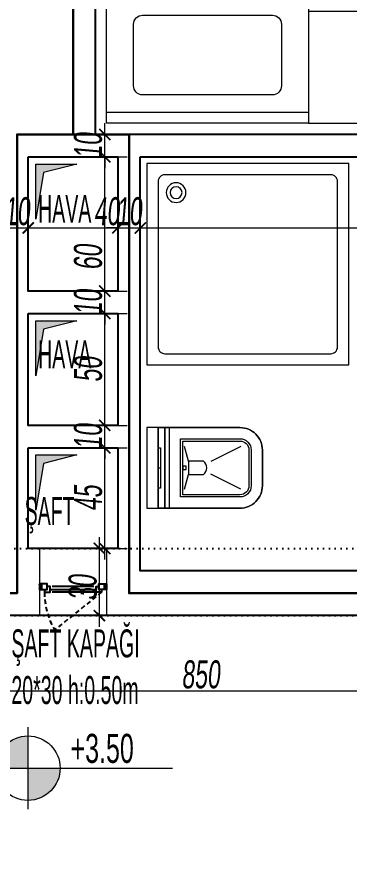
# Model space of a CAD drawing. Header units: millimetres. Extents: x -2145 to 33996, y -835 to 2363.
# Drawn here: x 12564.5 to 12713.1, y 132.7 to 512.1 of the extents above; entities that cross this region are included whole.
import ezdxf

# ---------------------------------------------------------------- set-up
doc = ezdxf.new("R2010")
doc.units = ezdxf.units.MM
for name, pattern in [('DASHDOT', [1, 0.5, -0.25, 0, -0.25]), ('DOT', [0.25, 0, -0.25]), ('KESIK', [0.325, 0.2, -0.125])]:
    doc.linetypes.add(name, pattern=pattern)
for name, color, linetype in [('0 @ 1', 7, 'Continuous'), ('m_doğrama_aluminyum', 105, 'Continuous'), ('NET_KİRİŞ', 253, 'DOT'), ('NET_POZ', 41, 'Continuous')]:
    doc.layers.add(name, color=color, linetype=linetype)
doc.layers.add('ALAN', color=3, linetype='Continuous', lineweight=25, plot=False)
for name, color, linetype, lineweight in [('EMSAL HESAP', 1, 'Continuous', 30), ('MM-TEFRIS', 173, 'Continuous', 5), ('NET_AKS', 251, 'DASHDOT', 9), ('NET_DUVAR', 150, 'Continuous', 18), ('NET_PLAN_KOT', 100, 'Continuous', 0), ('NET_TEFRIS1', 173, 'Continuous', 9), ('NET_ÖLÇÜ İÇ', 54, 'Continuous', 9), ('TEFRIS_TWA', 173, 'Continuous', 9)]:
    doc.layers.add(name, color=color, linetype=linetype, lineweight=lineweight)
doc.layers.add('NET_TEFRIS2 @ 1', color=7, linetype='Continuous', true_color=0xb5b5b5)
doc.layers.add('TEFRIS_YENI_TWA @ 1', color=7, linetype='Continuous', true_color=0xb5b5b5)
doc.styles.add('BODRUM', font='swisscl.ttf', dxfattribs={"width": 0.8, "oblique": 5})
doc.styles.add('DIN', font='arial.ttf', dxfattribs={"width": 0.6})
doc.styles.get("Standard").update_dxf_attribs({"font": 'arial.ttf'})
doc.dimstyles.new('olcu-50', dxfattribs={"dimscale": 0, "dimtxt": 12.5, "dimasz": 5, "dimexe": 10, "dimexo": 10, "dimgap": 1, "dimtad": 1, "dimdec": 1, "dimzin": 12, "dimtxsty": 'BODRUM', "dimblk": 'ARCHTICK', "dimcen": 8, "dimdle": 5, "dimclrd": 256, "dimclre": 256, "dimclrt": 256, "dimadec": 0, "dimazin": 2, "dimtfac": 1, "dimtdec": 1, "dimtix": 1, "dimtmove": 0, "dimatfit": 3, "dimldrblk": 'ARCHTICK', "dimfxl": 15, "dimfxlon": 1, "dimlwd": -1, "dimlwe": -1, "dimarcsym": 0})

# ---------------------------------------------------------------- blocks, each defined once
blk = doc.blocks.new('A$C6CC27A50')
at = {"layer": 'NET_DUVAR', "true_color": 0x939598}
h = blk.add_hatch(color=252, dxfattribs=at)
h.dxf.hatch_style = 1
h.paths.add_polyline_path([(-24.76, 3), (-2.88, 3), (-2.88, 19.23), (-6.27, 6.11)])
at = {"layer": 'NET_DUVAR', "color": 251, "true_color": 0x636466}
for p, q in [((-2.88, 19.23), (-6.27, 6.11)), ((-2.88, 3), (-2.88, 19.23)), ((-6.27, 6.11), (-24.76, 3)), ((-24.76, 3), (-2.88, 3))]:
    blk.add_line(p, q, dxfattribs=at)
blk = doc.blocks.new('*U609')
at = {"layer": 'MM-TEFRIS'}
blk.add_line((30.69, 34.62), (45, 34.62), dxfattribs=at)
for points in [[(-45, 95), (-95, 95), (-95, 45), (-45, 45)], [(45, 95), (45, 90), (-45, 90), (-45, 95)], [(-45, 95), (45, 95), (45, -95), (-45, -95)], [(-45, 95), (45, 95), (45, -95), (-45, -95)], [(45, -95), (45, -90.5), (-45, -90.5), (-45, -95)]]:
    blk.add_lwpolyline(points, close=True, dxfattribs=at)
blk.add_lwpolyline([(-33.02, 78.3, -0.414214), (-29.02, 82.3), (29.02, 82.3, -0.414214), (33.02, 78.3), (33.02, 50.74, -0.414214), (29.02, 46.74), (-29.02, 46.74, -0.414214), (-33.02, 50.74)], format="xyb", close=True, dxfattribs=at)
blk.add_lwpolyline([(30.69, 34.62), (-30, -0.62), (-45, 17.38), (28.74, 34.62), (30.69, 34.62)], dxfattribs=at)
blk = doc.blocks.new('*U535')
at = {"layer": 'TEFRIS_TWA', "linetype": 'Continuous'}
for points in [[(-18, 20.07), (18, 20.07), (18, 25.07), (-18, 25.07)], [(-18, 17.07), (18, 17.07), (18, 20.07), (-18, 20.07)], [(-9, 20.07), (9, 20.07), (9, 19.07), (-9, 19.07)], [(-18, 15.07), (18, 15.07), (18, 17.07), (-18, 17.07)], [(-0.75, 7.57), (0.75, 7.57), (0.75, 9.07), (-0.75, 9.07)]]:
    blk.add_lwpolyline(points, close=True, dxfattribs=at)
for points in [[(-18, 25.07), (-18, -16.43, 0.414214), (-8, -26.43), (8, -26.43, 0.414214), (18, -16.43), (18, 25.07), (18, 25.07), (-18, 25.07)], [(-18, 20.07), (18, 20.07), (18, -16.43, -0.414214), (8, -26.43), (-8, -26.43, -0.414214), (-18, -16.43)], [(-13, 10.07), (13, 10.07), (13, -16.43, -0.414214), (8, -21.43), (-8, -21.43, -0.414214), (-13, -16.43)], [(-12, 9.07), (12, 9.07), (12, -16.43, -0.414214), (8, -20.43), (-8, -20.43, -0.414214), (-12, -16.43)], [(3, -0.1), (3, 6.57), (-3, 6.57), (-3, -0.1, 0.501371)]]:
    blk.add_lwpolyline(points, format="xyb", close=True, dxfattribs=at)
for points in [[(0, 20.07), (0, 19.07)], [(-9.55, 8.39), (-3, 6.57)], [(3, 6.57), (9.55, 8.39)], [(-9.55, -16.74), (-2.84, -3.46)], [(9.55, -16.74), (2.84, -3.46)]]:
    blk.add_lwpolyline(points, dxfattribs=at)
blk = doc.blocks.new('*U610')
at = {"layer": 'NET_TEFRIS1'}
blk.add_lwpolyline([(90, -20), (0, -20), (0, 70), (90, 70)], close=True, dxfattribs=at)
blk.add_lwpolyline([(90, -20), (0, -20), (0, 70), (90, 70)], close=True, dxfattribs=at)
blk.add_lwpolyline([(82, -15), (8, -15, -0.414214), (5, -12), (5, 62, -0.414214), (8, 65), (82, 65, -0.414214), (85, 62), (85, -12, -0.414214)], format="xyb", close=True, dxfattribs=at)
for radius in [4.4, 2.65]:
    blk.add_circle((13, 57), radius, dxfattribs=at)
blk = doc.blocks.new('KOTLAR')
h = blk.add_hatch(color=256)
h.dxf.hatch_style = 1
h.paths.add_polyline_path([(0, 0), (0, 12.96, 0.414214), (-12.96, 0)])
h.paths.add_polyline_path([(0, -12.96, 0.414214), (12.96, 0), (0, 0)])
h.paths.add_polyline_path([(65.51, -11.28), (21.41, -11.28), (21.41, -29.91), (65.51, -29.91)], flags=9)
at = {"extrusion": (2.84e-14, 0.225686, 0.9742)}
for p, q in [((0, 16.54), (0, -16.54)), ((-17.21, 0), (58.08, 0))]:
    blk.add_line(p, q, dxfattribs=at)
blk.add_circle((0, 0), 12.96)
at = {"extrusion": (2.84e-14, 0.225686, 0.9742), "style": 'DIN', "width": 0.6}
for tag, p in [('INCE KOT', (-17.13, -2.07, 0.48)), ('KABA KOT', (-18.31, 14.22, -3.29))]:
    blk.add_attdef(tag, p, '', height=12, rotation=180, dxfattribs=at)
blk = doc.blocks.new('A$Cb9b20b1b')
at = {"layer": 'NET_KİRİŞ', "ltscale": 10}
for p, q in [((161, 180), (-281, 180)), ((161, 150), (-281, 150))]:
    blk.add_line(p, q, dxfattribs=at)
blk = doc.blocks.new('A$C5ec6af74')
at = {"layer": 'NET_AKS', "ltscale": 75}
blk.add_line((1125, 385), (-1195, 385), dxfattribs=at)
blk = doc.blocks.new('_ArchTick')
at = {"color": 0, "linetype": 'ByBlock', "const_width": 0.15}
blk.add_lwpolyline([(-0.5, -0.5), (0.5, 0.5)], dxfattribs=at)
blk = doc.blocks.new('*D1048')
at = {"layer": 'Defpoints', "color": 0, "transparency": 16777216}
for p in [(12619.48, 417.83), (12864.48, 417.83), (12864.48, 417.83)]:
    blk.add_point(p, dxfattribs=at)
at = {"layer": 'NET_ÖLÇÜ İÇ', "transparency": 16777216}
for p, q in [((12619.48, 417.83), (12619.48, 427.83)), ((12864.48, 417.83), (12864.48, 427.83)), ((12614.48, 417.83), (12869.48, 417.83))]:
    blk.add_line(p, q, dxfattribs=at)
at = {"layer": 'NET_ÖLÇÜ İÇ', "transparency": 16777216, "xscale": 5, "yscale": 5, "zscale": 5, "rotation": 180}
blk.add_blockref('_ArchTick', (12619.48, 417.83), dxfattribs=at)
at = {"layer": 'NET_ÖLÇÜ İÇ', "transparency": 16777216, "xscale": 5, "yscale": 5, "zscale": 5}
blk.add_blockref('_ArchTick', (12864.48, 417.83), dxfattribs=at)
at = {"layer": 'NET_ÖLÇÜ İÇ', "transparency": 16777216, "insert": (12741.98, 425.23), "char_height": 12.5, "attachment_point": 5, "style": 'BODRUM'}
blk.add_mtext('245', dxfattribs=at)
blk = doc.blocks.new('*D1065')
at = {"layer": 'Defpoints', "color": 0, "transparency": 16777216}
for p in [(12559.48, 417.83), (12569.48, 417.83), (12569.48, 417.83)]:
    blk.add_point(p, dxfattribs=at)
at = {"layer": 'NET_ÖLÇÜ İÇ', "transparency": 16777216}
for p, q in [((12569.48, 417.83), (12569.48, 427.83)), ((12559.48, 417.83), (12554.48, 417.83)), ((12559.48, 417.83), (12559.48, 407.83)), ((12559.48, 417.83), (12569.48, 417.83)), ((12569.48, 417.83), (12574.48, 417.83))]:
    blk.add_line(p, q, dxfattribs=at)
at = {"layer": 'NET_ÖLÇÜ İÇ', "transparency": 16777216, "xscale": 5, "yscale": 5, "zscale": 5}
blk.add_blockref('_ArchTick', (12559.48, 417.83), dxfattribs=at)
at = {"layer": 'NET_ÖLÇÜ İÇ', "transparency": 16777216, "xscale": 5, "yscale": 5, "zscale": 5, "rotation": 180}
blk.add_blockref('_ArchTick', (12569.48, 417.83), dxfattribs=at)
at = {"layer": 'NET_ÖLÇÜ İÇ', "transparency": 16777216, "insert": (12564.48, 425.23), "char_height": 12.5, "attachment_point": 5, "style": 'BODRUM'}
blk.add_mtext('10', dxfattribs=at)
blk = doc.blocks.new('*D1066')
at = {"layer": 'Defpoints', "color": 0, "transparency": 16777216}
for p in [(12569.48, 417.83), (12609.48, 417.83), (12609.48, 417.83)]:
    blk.add_point(p, dxfattribs=at)
at = {"layer": 'NET_ÖLÇÜ İÇ', "transparency": 16777216}
for p, q in [((12564.48, 417.83), (12614.48, 417.83)), ((12569.48, 417.83), (12569.48, 407.83)), ((12609.48, 417.83), (12609.48, 407.83))]:
    blk.add_line(p, q, dxfattribs=at)
at = {"layer": 'NET_ÖLÇÜ İÇ', "transparency": 16777216, "xscale": 5, "yscale": 5, "zscale": 5}
for p, rotation in [((12569.48, 417.83), 179.999999999998), ((12609.48, 417.83), 359.9999999999981)]:
    blk.add_blockref('_ArchTick', p, dxfattribs=dict(at, rotation=rotation))
at = {"layer": 'NET_ÖLÇÜ İÇ', "transparency": 16777216, "insert": (12604.53, 425.23), "char_height": 12.5, "attachment_point": 5, "style": 'BODRUM'}
blk.add_mtext('40', dxfattribs=at)
blk = doc.blocks.new('*D1067')
at = {"layer": 'Defpoints', "color": 0, "transparency": 16777216}
for p in [(12609.48, 417.83), (12619.48, 417.83), (12619.48, 417.83)]:
    blk.add_point(p, dxfattribs=at)
at = {"layer": 'NET_ÖLÇÜ İÇ', "transparency": 16777216}
for p, q in [((12609.48, 417.83), (12604.48, 417.83)), ((12609.48, 417.83), (12609.48, 407.83)), ((12609.48, 417.83), (12619.48, 417.83)), ((12619.48, 417.83), (12619.48, 407.83)), ((12619.48, 417.83), (12624.48, 417.83))]:
    blk.add_line(p, q, dxfattribs=at)
at = {"layer": 'NET_ÖLÇÜ İÇ', "transparency": 16777216, "xscale": 5, "yscale": 5, "zscale": 5}
for p, rotation in [((12609.48, 417.83), 359.9999999999981), ((12619.48, 417.83), 179.999999999998)]:
    blk.add_blockref('_ArchTick', p, dxfattribs=dict(at, rotation=rotation))
at = {"layer": 'NET_ÖLÇÜ İÇ', "transparency": 16777216, "insert": (12614.48, 425.23), "char_height": 12.5, "attachment_point": 5, "style": 'BODRUM'}
blk.add_mtext('10', dxfattribs=at)
blk = doc.blocks.new('*D1100')
at = {"layer": 'Defpoints', "color": 0, "transparency": 16777216}
for p in [(12149.48, 210.83), (12149.48, 210.83), (12999.48, 210.83)]:
    blk.add_point(p, dxfattribs=at)
at = {"layer": 'NET_ÖLÇÜ İÇ', "transparency": 16777216}
for p, q in [((12149.48, 210.83), (12149.48, 220.83)), ((12999.48, 210.83), (12999.48, 220.83)), ((13004.48, 210.83), (12144.48, 210.83))]:
    blk.add_line(p, q, dxfattribs=at)
at = {"layer": 'NET_ÖLÇÜ İÇ', "transparency": 16777216, "xscale": 5, "yscale": 5, "zscale": 5, "rotation": 180}
blk.add_blockref('_ArchTick', (12149.48, 210.83), dxfattribs=at)
at = {"layer": 'NET_ÖLÇÜ İÇ', "transparency": 16777216, "xscale": 5, "yscale": 5, "zscale": 5}
blk.add_blockref('_ArchTick', (12999.48, 210.83), dxfattribs=at)
at = {"layer": 'NET_ÖLÇÜ İÇ', "transparency": 16777216, "insert": (12646.47, 218.24), "char_height": 12.5, "attachment_point": 5, "style": 'BODRUM'}
blk.add_mtext('850', dxfattribs=at)
blk = doc.blocks.new('*U370')
at = {"layer": 'm_doğrama_aluminyum', "linetype": 'KESIK', "ltscale": 0.2}
blk.add_line((-3018.0457, -57.5141, 0), (-3017.6261, -57.1766, 0), dxfattribs=at)
at = {"layer": 'm_doğrama_aluminyum'}
for p, q in [((-3017.9757, -57.5141, 0), (-3017.6057, -57.5141, 0)), ((-3017.5857, -57.5391, 0), (-3017.9957, -57.5391, 0)), ((-3017.9757, -57.5641, 0), (-3017.6057, -57.5641, 0))]:
    blk.add_line(p, q, dxfattribs=at)
at = {"layer": 'm_doğrama_aluminyum', "elevation": 0}
for points in [[(-3018.0457, -57.5391), (-3018.0457, -57.5141), (-3017.9957, -57.5141), (-3017.9957, -57.5641), (-3018.0207, -57.5641)], [(-3017.5357, -57.5391), (-3017.5357, -57.5141), (-3017.5857, -57.5141), (-3017.5857, -57.5641), (-3017.5607, -57.5641)], [(-3018.0707, -57.5391), (-3018.0907, -57.5891)], [(-3018.0907, -57.5391), (-3018.0707, -57.5891)], [(-3018.0707, -57.5391), (-3018.0707, -57.5891)], [(-3017.5107, -57.5391), (-3017.4907, -57.5891)], [(-3017.4907, -57.5391), (-3017.5107, -57.5891)], [(-3017.5107, -57.5391), (-3017.5107, -57.5891)]]:
    blk.add_lwpolyline(points, dxfattribs=at)
for points in [[(-3018.0907, -57.5391), (-3018.0207, -57.5391), (-3018.0207, -57.5891), (-3018.0907, -57.5891)], [(-3017.4907, -57.5391), (-3017.5607, -57.5391), (-3017.5607, -57.5891), (-3017.4907, -57.5891)]]:
    blk.add_lwpolyline(points, close=True, dxfattribs=at)
at = {"layer": 'm_doğrama_aluminyum', "linetype": 'KESIK', "ltscale": 0.2}
blk.add_arc((-3018.2107, -57.5141, 0), 0.675, 0, 30, dxfattribs=at)
blk = doc.blocks.new('*D1869')
at = {"layer": 'Defpoints', "color": 0, "transparency": 16777216}
for p in [(12601.23, 274.61), (12613.63, 274.61), (12613.63, 244.61)]:
    blk.add_point(p, dxfattribs=at)
at = {"layer": 'NET_ÖLÇÜ İÇ', "transparency": 16777216}
for p, q in [((12601.23, 239.61), (12601.23, 279.61)), ((12603.63, 274.61), (12591.23, 274.61)), ((12603.63, 244.61), (12591.23, 244.61))]:
    blk.add_line(p, q, dxfattribs=at)
at = {"layer": 'NET_ÖLÇÜ İÇ', "transparency": 16777216, "xscale": 5, "yscale": 5, "zscale": 5}
for p, rotation in [((12601.23, 274.61), 90), ((12601.23, 244.61), 270)]:
    blk.add_blockref('_ArchTick', p, dxfattribs=dict(at, rotation=rotation))
at = {"layer": 'NET_ÖLÇÜ İÇ', "transparency": 16777216, "insert": (12593.82, 257.11), "char_height": 12.5, "attachment_point": 5, "rotation": 90, "style": 'BODRUM'}
blk.add_mtext('30', dxfattribs=at)
blk = doc.blocks.new('*D1870')
at = {"layer": 'Defpoints', "color": 0, "transparency": 16777216}
for p in [(12603.63, 319.61), (12603.63, 319.61), (12603.63, 274.61)]:
    blk.add_point(p, dxfattribs=at)
at = {"layer": 'NET_ÖLÇÜ İÇ', "transparency": 16777216}
for p, q in [((12603.63, 269.61), (12603.63, 324.61)), ((12603.63, 319.61), (12613.63, 319.61)), ((12603.63, 274.61), (12613.63, 274.61))]:
    blk.add_line(p, q, dxfattribs=at)
at = {"layer": 'NET_ÖLÇÜ İÇ', "transparency": 16777216, "xscale": 5, "yscale": 5, "zscale": 5}
for p, rotation in [((12603.63, 319.61), 90), ((12603.63, 274.61), 270)]:
    blk.add_blockref('_ArchTick', p, dxfattribs=dict(at, rotation=rotation))
at = {"layer": 'NET_ÖLÇÜ İÇ', "transparency": 16777216, "insert": (12596.26, 297.11), "char_height": 12.5, "attachment_point": 5, "rotation": 90, "style": 'BODRUM'}
blk.add_mtext('45', dxfattribs=at)
blk = doc.blocks.new('*D1871')
at = {"layer": 'Defpoints', "color": 0, "transparency": 16777216}
for p in [(12603.63, 329.61), (12603.63, 329.61), (12603.63, 319.61)]:
    blk.add_point(p, dxfattribs=at)
at = {"layer": 'NET_ÖLÇÜ İÇ', "transparency": 16777216}
for p, q in [((12603.63, 329.61), (12603.63, 334.61)), ((12603.63, 329.61), (12613.63, 329.61)), ((12603.63, 319.61), (12603.63, 329.61)), ((12603.63, 319.61), (12613.63, 319.61)), ((12603.63, 319.61), (12603.63, 314.61))]:
    blk.add_line(p, q, dxfattribs=at)
at = {"layer": 'NET_ÖLÇÜ İÇ', "transparency": 16777216, "xscale": 5, "yscale": 5, "zscale": 5}
for p, rotation in [((12603.63, 329.61), 270), ((12603.63, 319.61), 90)]:
    blk.add_blockref('_ArchTick', p, dxfattribs=dict(at, rotation=rotation))
at = {"layer": 'NET_ÖLÇÜ İÇ', "transparency": 16777216, "insert": (12596.23, 324.61), "char_height": 12.5, "attachment_point": 5, "rotation": 90, "style": 'BODRUM'}
blk.add_mtext('10', dxfattribs=at)
blk = doc.blocks.new('*D1872')
at = {"layer": 'Defpoints', "color": 0, "transparency": 16777216}
for p in [(12603.63, 379.61), (12603.63, 379.61), (12603.63, 329.61)]:
    blk.add_point(p, dxfattribs=at)
at = {"layer": 'NET_ÖLÇÜ İÇ', "transparency": 16777216}
for p, q in [((12603.63, 324.61), (12603.63, 384.61)), ((12603.63, 379.61), (12613.63, 379.61)), ((12603.63, 329.61), (12613.63, 329.61))]:
    blk.add_line(p, q, dxfattribs=at)
at = {"layer": 'NET_ÖLÇÜ İÇ', "transparency": 16777216, "xscale": 5, "yscale": 5, "zscale": 5}
for p, rotation in [((12603.63, 379.61), 90), ((12603.63, 329.61), 270)]:
    blk.add_blockref('_ArchTick', p, dxfattribs=dict(at, rotation=rotation))
at = {"layer": 'NET_ÖLÇÜ İÇ', "transparency": 16777216, "insert": (12596.23, 354.61), "char_height": 12.5, "attachment_point": 5, "rotation": 90, "style": 'BODRUM'}
blk.add_mtext('50', dxfattribs=at)
blk = doc.blocks.new('*D1873')
at = {"layer": 'Defpoints', "color": 0, "transparency": 16777216}
for p in [(12603.63, 389.61), (12603.63, 389.61), (12603.63, 379.61)]:
    blk.add_point(p, dxfattribs=at)
at = {"layer": 'NET_ÖLÇÜ İÇ', "transparency": 16777216}
for p, q in [((12603.63, 389.61), (12603.63, 394.61)), ((12603.63, 389.61), (12613.63, 389.61)), ((12603.63, 379.61), (12603.63, 389.61)), ((12603.63, 379.61), (12613.63, 379.61)), ((12603.63, 379.61), (12603.63, 374.61))]:
    blk.add_line(p, q, dxfattribs=at)
at = {"layer": 'NET_ÖLÇÜ İÇ', "transparency": 16777216, "xscale": 5, "yscale": 5, "zscale": 5}
for p, rotation in [((12603.63, 389.61), 270), ((12603.63, 379.61), 90)]:
    blk.add_blockref('_ArchTick', p, dxfattribs=dict(at, rotation=rotation))
at = {"layer": 'NET_ÖLÇÜ İÇ', "transparency": 16777216, "insert": (12596.23, 384.61), "char_height": 12.5, "attachment_point": 5, "rotation": 90, "style": 'BODRUM'}
blk.add_mtext('10', dxfattribs=at)
blk = doc.blocks.new('*D1874')
at = {"layer": 'Defpoints', "color": 0, "transparency": 16777216}
for p in [(12603.63, 449.61), (12603.63, 449.61), (12603.63, 389.61)]:
    blk.add_point(p, dxfattribs=at)
at = {"layer": 'NET_ÖLÇÜ İÇ', "transparency": 16777216}
for p, q in [((12603.63, 384.61), (12603.63, 454.61)), ((12603.63, 449.61), (12613.63, 449.61)), ((12603.63, 389.61), (12613.63, 389.61))]:
    blk.add_line(p, q, dxfattribs=at)
at = {"layer": 'NET_ÖLÇÜ İÇ', "transparency": 16777216, "xscale": 5, "yscale": 5, "zscale": 5}
for p, rotation in [((12603.63, 449.61), 90), ((12603.63, 389.61), 270)]:
    blk.add_blockref('_ArchTick', p, dxfattribs=dict(at, rotation=rotation))
at = {"layer": 'NET_ÖLÇÜ İÇ', "transparency": 16777216, "insert": (12596.23, 404.73), "char_height": 12.5, "attachment_point": 5, "rotation": 90, "style": 'BODRUM'}
blk.add_mtext('60', dxfattribs=at)
blk = doc.blocks.new('*D1875')
at = {"layer": 'Defpoints', "color": 0, "transparency": 16777216}
for p in [(12603.63, 459.61), (12603.63, 459.61), (12603.63, 449.61)]:
    blk.add_point(p, dxfattribs=at)
at = {"layer": 'NET_ÖLÇÜ İÇ', "transparency": 16777216}
for p, q in [((12603.63, 459.61), (12603.63, 464.61)), ((12603.63, 459.61), (12613.63, 459.61)), ((12603.63, 449.61), (12603.63, 459.61)), ((12603.63, 449.61), (12613.63, 449.61)), ((12603.63, 449.61), (12603.63, 444.61))]:
    blk.add_line(p, q, dxfattribs=at)
at = {"layer": 'NET_ÖLÇÜ İÇ', "transparency": 16777216, "xscale": 5, "yscale": 5, "zscale": 5}
for p, rotation in [((12603.63, 459.61), 270), ((12603.63, 449.61), 90)]:
    blk.add_blockref('_ArchTick', p, dxfattribs=dict(at, rotation=rotation))
at = {"layer": 'NET_ÖLÇÜ İÇ', "transparency": 16777216, "insert": (12596.23, 454.61), "char_height": 12.5, "attachment_point": 5, "rotation": 90, "style": 'BODRUM'}
blk.add_mtext('10', dxfattribs=at)

msp = doc.modelspace()

# ---------------------------------------------------------------- linework, layer by layer
at = {"layer": 'ALAN'}
for points in [[(12599.48, 819.61), (12794.48, 819.61), (12794.48, 809.61), (12864.48, 809.61), (12864.48, 459.61), (12599.48, 459.61)], [(12569.48, 449.61), (12609.48, 449.61), (12609.48, 389.61), (12569.48, 389.61)], [(12619.48, 449.61), (12864.48, 449.61), (12864.48, 284.61), (12810.48, 284.61), (12810.48, 264.61), (12619.48, 264.61)], [(12569.48, 379.61), (12609.48, 379.61), (12609.48, 329.61), (12569.48, 329.61)], [(12569.48, 319.61), (12609.48, 319.61), (12609.48, 274.61), (12569.48, 274.61)], [(12999.48, 119.61), (12999.48, 244.61), (12149.48, 244.61), (12149.48, 109.61), (12304.48, 109.61), (12304.48, 94.61), (12554.48, 94.61), (12554.48, 119.61), (12554.48, 119.61)]]:
    msp.add_lwpolyline(points, close=True, dxfattribs=at)
at = {"layer": 'EMSAL HESAP'}
for points in [[(12589.48, 459.61), (12589.48, 839.61), (11589.48, 839.61), (11589.48, 244.61), (11609.48, 244.61), (11609.48, -140.39), (11949.48, -140.39), (11949.48, 74.61), (12139.48, 74.61), (12139.48, 254.61), (12564.48, 254.61), (12564.48, 459.61)], [(13589.48, 512.11), (13589.48, 839.61), (12589.48, 839.61), (12589.48, 459.61), (12614.48, 459.61), (12614.48, 254.61), (13009.48, 254.61), (13009.48, 512.11)]]:
    msp.add_lwpolyline(points, close=True, dxfattribs=at)
at = {"layer": 'NET_DUVAR'}
for p, q in [((12599.48, 819.61), (12599.48, 459.61)), ((12864.48, 459.61), (12599.48, 459.61)), ((12569.48, 389.61), (12569.48, 449.61)), ((12569.48, 449.61), (12609.48, 449.61)), ((12609.48, 389.61), (12609.48, 449.61)), ((12619.48, 264.61), (12619.48, 449.61)), ((12864.48, 449.61), (12619.48, 449.61)), ((12609.48, 389.61), (12569.48, 389.61)), ((12569.48, 329.61), (12569.48, 379.61)), ((12609.48, 379.61), (12569.48, 379.61)), ((12609.48, 329.61), (12609.48, 379.61)), ((12609.48, 329.61), (12569.48, 329.61)), ((12569.48, 274.61), (12569.48, 319.61)), ((12609.48, 319.61), (12569.48, 319.61)), ((12609.48, 274.61), (12609.48, 319.61)), ((12609.48, 274.61), (12569.48, 274.61)), ((12574.48, 274.61), (12574.48, 244.61)), ((12604.48, 274.61), (12604.48, 244.61)), ((12810.48, 264.61), (12619.48, 264.61)), ((12810.48, 244.61), (12368.48, 244.61))]:
    msp.add_line(p, q, dxfattribs=at)

# ---------------------------------------------------------------- block references
at = {"layer": '0 @ 1', "rotation": 180.0000000155927}
msp.add_blockref('*U609', (12649.48, 559.61), dxfattribs=at)
at = {"layer": 'm_doğrama_aluminyum', "xscale": 49.99972393617324, "yscale": 49.99972393617324, "zscale": 49.99972393617324, "rotation": 180}
msp.add_blockref('*U370', (-138299.22, -2620.66, 0), dxfattribs=at)
at = {"layer": 'NET_AKS'}
msp.add_blockref('A$C5ec6af74', (12624.48, -140.39), dxfattribs=at)
at = {"layer": 'NET_DUVAR', "xscale": -1.125, "yscale": 1.125, "zscale": 1.125, "rotation": 270}
for p in [(12569.48, 449.61), (12569.48, 379.61), (12569.48, 319.61)]:
    msp.add_blockref('A$C6CC27A50', p, dxfattribs=at)
at = {"layer": 'NET_KİRİŞ', "xscale": -1}
msp.add_blockref('A$Cb9b20b1b', (12529.48, 94.61), dxfattribs=at)
at = {"layer": 'NET_PLAN_KOT', "lineweight": 0, "transparency": 33554687}
ref = msp.add_blockref('KOTLAR', (12569.34, 176.41), dxfattribs=dict(at, xscale=1.109999999999999, yscale=1.109999999999999, zscale=1.109999999999999))
ref.add_attrib('INCE KOT', '+3.50', (-12588.36, -174.15, 40.35), dxfattribs={"layer": '0', "extrusion": (2.85701e-14, 0.225686, 0.9742), "height": 13.32, "rotation": 180, "style": 'DIN', "oblique": 360, "width": 0.6})
at = {"layer": 'NET_TEFRIS2 @ 1', "xscale": -1, "rotation": 90}
msp.add_blockref('*U610', (12692.48, 446.61), dxfattribs=at)
at = {"layer": 'TEFRIS_YENI_TWA @ 1', "rotation": 90.00000000000001}
msp.add_blockref('*U535', (12647.55, 310.61), dxfattribs=at)

# ---------------------------------------------------------------- texts
at = {"layer": 'NET_POZ', "width": 0.5}
for s, p in [('HAVA', (12573.89, 420.12)), ('HAVA', (12573.89, 355.12)), ('ŞAFT', (12567.87, 285.12))]:
    msp.add_text(s, height=12.5, dxfattribs=at).set_placement(p)
at = {"layer": 'NET_POZ', "insert": (12561.97, 238.41), "char_height": 12.5, "width": 77.2715, "attachment_point": 1}
msp.add_mtext('{\\W0.5;ŞAFT KAPAĞI\\P20*30 h:0.50m }', dxfattribs=at)

# ---------------------------------------------------------------- dimensions: what is measured, and where the dimension line sits
at = {"layer": 'NET_ÖLÇÜ İÇ'}
for base, p1, p2, angle, picture, middle in [((12603.63, 459.61), (12603.63, 449.61), (12603.63, 459.61), 90, '*D1875', (12596.23, 454.61)), ((12619.48, 417.83), (12609.48, 417.83), (12619.48, 417.83), 180, '*D1067', (12614.48, 425.23)), ((12603.63, 389.61), (12603.63, 379.61), (12603.63, 389.61), 90, '*D1873', (12596.23, 384.61)), ((12603.63, 379.61), (12603.63, 329.61), (12603.63, 379.61), 90, '*D1872', (12596.23, 354.61)), ((12603.63, 329.61), (12603.63, 319.61), (12603.63, 329.61), 90, '*D1871', (12596.23, 324.61)), ((12603.63, 319.61), (12603.63, 274.61), (12603.63, 319.61), 90, '*D1870', (12596.26, 297.11))]:
    dim = msp.add_linear_dim(base=base, p1=p1, p2=p2, angle=angle, dimstyle='olcu-50', override={"dimscale": 1, "dimtmove": 1}, dxfattribs=at)
    dim.commit()
    dim.dimension.update_dxf_attribs({"geometry": picture, "text_midpoint": middle})
for base, p1, p2, angle, override, picture, middle, dimtype in [((12603.63, 449.61), (12603.63, 389.61), (12603.63, 449.61), 90, {"dimscale": 1, "dimtmove": 1}, '*D1874', (12603.63, 404.73), 160), ((12609.48, 417.83), (12569.48, 417.83), (12609.48, 417.83), 180, {"dimscale": 1, "dimtmove": 1}, '*D1066', (12604.53, 417.83), 160), ((12601.23, 274.61), (12613.63, 244.61), (12613.63, 274.61), 90, {"dimscale": 1}, '*D1869', (12601.23, 257.11), 160), ((12149.48, 210.83), (12999.48, 210.83), (12149.48, 210.83), 180, {"dimscale": 1}, '*D1100', (12646.47, 210.83), 161)]:
    dim = msp.add_linear_dim(base=base, p1=p1, p2=p2, angle=angle, dimstyle='olcu-50', override=override, dxfattribs=at)
    dim.commit()
    dim.dimension.update_dxf_attribs({"geometry": picture, "text_midpoint": middle, "dimtype": dimtype})
for p1, p2, picture, middle in [((12559.48, 417.83), (12569.48, 417.83), '*D1065', (12564.48, 425.23)), ((12619.48, 417.83), (12864.48, 417.83), '*D1048', (12741.98, 425.23))]:
    dim = msp.add_aligned_dim(p1=p1, p2=p2, distance=0, dimstyle='olcu-50', override={"dimscale": 1}, dxfattribs=at)
    dim.commit()
    dim.dimension.update_dxf_attribs({"geometry": picture, "text_midpoint": middle})

doc.saveas('drawing.dxf')
